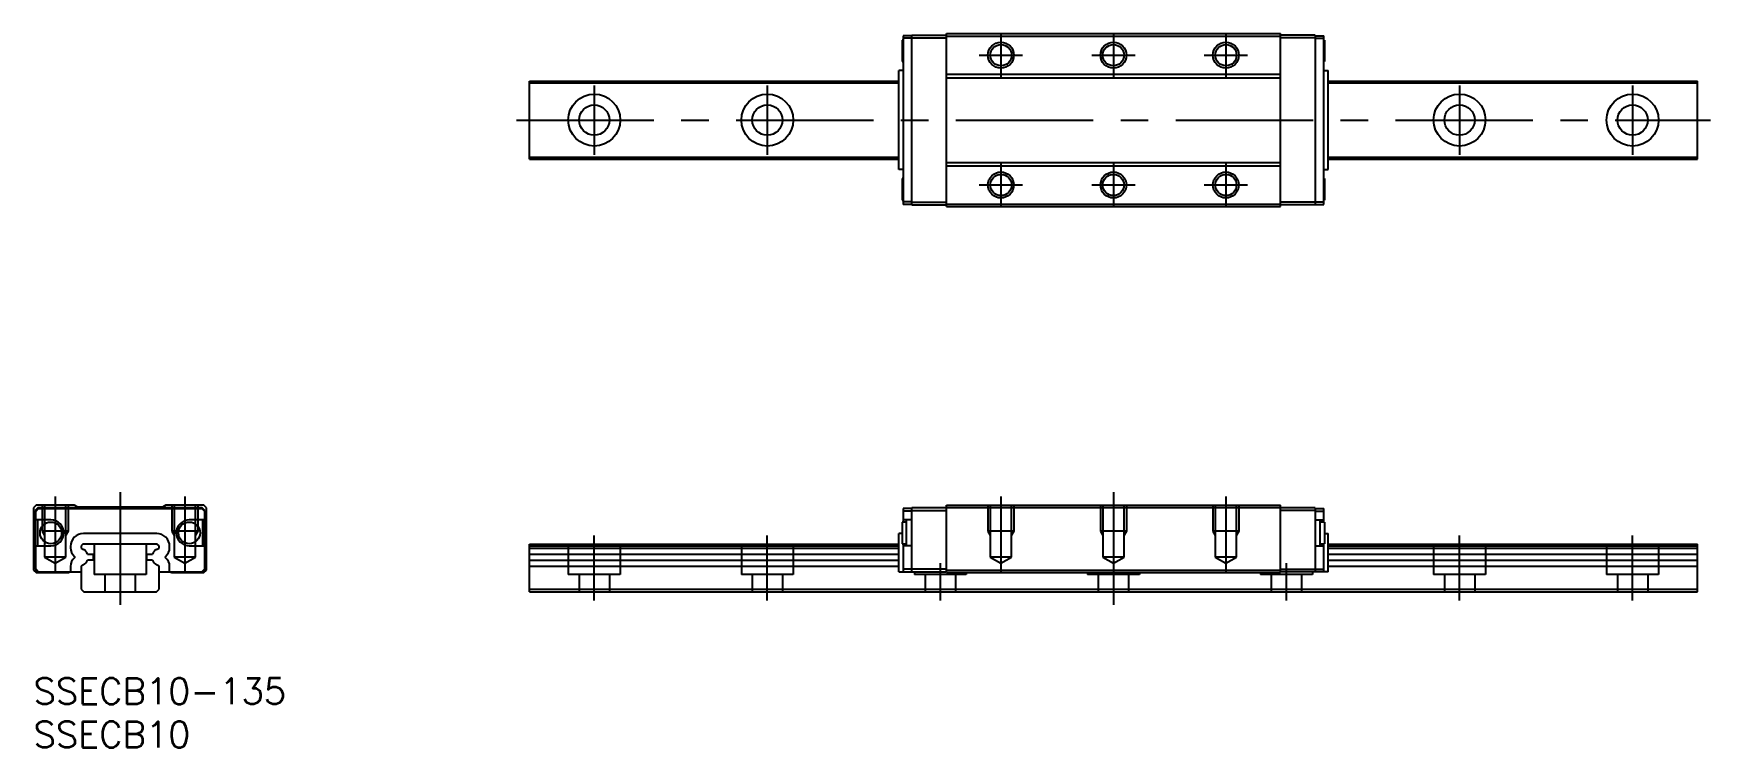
# Model space of a CAD drawing. Extents: x 0 to 194, y -8 to 74.
import ezdxf

# ---------------------------------------------------------------- set-up
doc = ezdxf.new("R2010")
doc.units = 0
doc.header["$LTSCALE"] = 0.5
doc.linetypes.add('CENTER', pattern=[50.8, 31.75, -6.35, 6.35, -6.35])
doc.linetypes.add('DASHED', pattern=[19.05, 12.7, -6.35])
for name, color, linetype in [('MSM_CENTER', 1, 'CENTER'), ('MSM_CONTINUOUS', 7, 'CONTINUOUS'), ('MSM_DASHED', 4, 'DASHED'), ('MSM_NARROW', 5, 'CONTINUOUS'), ('MSM_PART_NUMBER', 7, 'CONTINUOUS')]:
    doc.layers.add(name, color=color, linetype=linetype)
doc.styles.get("Standard").update_dxf_attribs({"font": 'txt.shx', "height": 1, "bigfont": 'bigfont.shx'})

# ---------------------------------------------------------------- blocks, each defined once
blk = doc.blocks.new('*U2')
at = {"layer": 'MSM_PART_NUMBER'}
blk.add_text('SSECB10-135', height=3, dxfattribs=at).set_placement((0, -3))
blk = doc.blocks.new('*U3')
at = {"layer": 'MSM_PART_NUMBER'}
blk.add_text('SSECB10', height=3, dxfattribs=at).set_placement((0, -8))

msp = doc.modelspace()

# ---------------------------------------------------------------- linework, layer by layer
at = {"layer": 'MSM_CENTER'}
for p, q in [((111.8, 74.5), (111.8, 69.5)), ((124.8, 74.5), (124.8, 69.5)), ((137.8, 74.5), (137.8, 69.5)), ((109.3, 72), (114.3, 72)), ((122.3, 72), (127.3, 72)), ((135.3, 72), (140.3, 72)), ((64.8, 68.5), (64.8, 60.5)), ((84.8, 68.5), (84.8, 60.5)), ((164.8, 68.5), (164.8, 60.5)), ((184.8, 68.5), (184.8, 60.5)), ((55.8, 64.5), (193.8, 64.5)), ((111.8, 59.5), (111.8, 54.5)), ((124.8, 59.5), (124.8, 54.5)), ((137.8, 59.5), (137.8, 54.5)), ((109.3, 57), (114.3, 57)), ((122.3, 57), (127.3, 57)), ((135.3, 57), (140.3, 57)), ((10, 21.5), (10, 8.5)), ((124.8, 21.5), (124.8, 8.5)), ((2.5, 21), (2.5, 12.29)), ((17.5, 21), (17.5, 12.29)), ((111.8, 21), (111.8, 12.29)), ((137.8, 21), (137.8, 12.29)), ((64.8, 9), (64.8, 16.5)), ((84.8, 9), (84.8, 16.5)), ((164.8, 9), (164.8, 16.5)), ((184.8, 9), (184.8, 16.5)), ((104.8, 9), (104.8, 13.3)), ((144.8, 9), (144.8, 13.3))]:
    msp.add_line(p, q, dxfattribs=at)
at = {"layer": 'MSM_CONTINUOUS'}
for p, q in [((100.4, 73.75), (100.4, 71.25)), ((100.5, 73.75), (100.4, 73.75)), ((101.5, 74.25), (100.5, 74.25)), ((100.5, 74.25), (100.5, 54.75)), ((101.5, 73.95), (100.5, 73.95)), ((101.5, 74.3), (105.5, 74.3)), ((101.5, 54.7), (101.5, 74.3)), ((101.5, 74), (105.5, 74)), ((105.5, 54.5), (105.5, 74.5)), ((105.5, 74.5), (144.1, 74.5)), ((105.5, 74.2), (144.1, 74.2)), ((144.1, 54.5), (144.1, 74.5)), ((148.1, 74.3), (144.1, 74.3)), ((148.1, 74), (144.1, 74)), ((148.1, 74.3), (148.1, 54.7)), ((148.1, 74.25), (149.1, 74.25)), ((148.1, 73.95), (149.1, 73.95)), ((149.1, 54.75), (149.1, 74.25)), ((149.2, 73.75), (149.1, 73.75)), ((149.2, 73.75), (149.2, 71.25)), ((100.5, 70.23), (100, 70.23)), ((100, 58.77), (100, 70.23)), ((100.4, 71.25), (100.5, 71.25)), ((105.5, 69.8), (144.1, 69.8)), ((149.1, 71.25), (149.2, 71.25)), ((149.1, 70.23), (149.6, 70.23)), ((149.6, 58.77), (149.6, 70.23)), ((57.3, 60), (57.3, 69)), ((57.3, 69), (100, 69)), ((57.3, 68.8), (100, 68.8)), ((105.5, 69.4), (144.1, 69.4)), ((149.6, 69), (192.3, 69)), ((149.6, 68.8), (192.3, 68.8)), ((192.3, 60), (192.3, 69)), ((57.3, 60.2), (100, 60.2)), ((149.6, 60.2), (192.3, 60.2)), ((57.3, 60), (100, 60)), ((100.5, 58.77), (100, 58.77)), ((105.5, 59.6), (144.1, 59.6)), ((105.5, 59.2), (144.1, 59.2)), ((149.1, 58.77), (149.6, 58.77)), ((149.6, 60), (192.3, 60)), ((100.4, 57.75), (100.4, 55.25)), ((100.5, 57.75), (100.4, 57.75)), ((149.2, 57.75), (149.1, 57.75)), ((149.2, 57.75), (149.2, 55.25)), ((100.4, 55.25), (100.5, 55.25)), ((101.5, 55.05), (100.5, 55.05)), ((101.5, 54.75), (100.5, 54.75)), ((101.5, 55), (105.5, 55)), ((101.5, 54.7), (105.5, 54.7)), ((105.5, 54.8), (144.1, 54.8)), ((105.5, 54.5), (144.1, 54.5)), ((148.1, 55), (144.1, 55)), ((148.1, 54.7), (144.1, 54.7)), ((148.1, 55.05), (149.1, 55.05)), ((148.1, 54.75), (149.1, 54.75)), ((149.1, 55.25), (149.2, 55.25)), ((0.3, 20), (0, 19.7)), ((0, 19.7), (0, 12.5)), ((0.5, 19.7), (0.2, 19.4)), ((0.2, 19.4), (0.2, 12.6)), ((0.25, 19.3), (0.55, 19.6)), ((4.7, 20), (0.3, 20)), ((19.5, 19.7), (0.5, 19.7)), ((0.55, 19.6), (19.45, 19.6)), ((5.1, 19.75), (4.7, 20)), ((14.9, 19.75), (5.1, 19.75)), ((15.3, 20), (14.9, 19.75)), ((19.7, 20), (15.3, 20)), ((19.45, 19.6), (19.75, 19.3)), ((19.8, 19.4), (19.5, 19.7)), ((20, 19.7), (19.7, 20)), ((19.8, 12.6), (19.8, 19.4)), ((20, 12.5), (20, 19.7)), ((100.5, 19.6), (100.5, 18.05)), ((101.5, 19.6), (100.5, 19.6)), ((101.5, 12.3), (101.5, 19.7)), ((148.1, 19.7), (101.5, 19.7)), ((101.5, 19.4), (105.5, 19.4)), ((105.5, 20), (144.1, 20)), ((105.5, 12.2), (105.5, 20)), ((144.1, 12.2), (144.1, 20)), ((148.1, 19.4), (144.1, 19.4)), ((148.1, 19.7), (148.1, 12.3)), ((148.1, 19.6), (149.1, 19.6)), ((149.1, 18.05), (149.1, 19.6)), ((0.25, 18.3), (0.25, 19.3)), ((2, 18.3), (0.25, 18.3)), ((0.45, 18.3), (0.45, 15.3)), ((19.75, 18.3), (18, 18.3)), ((19.55, 15.3), (19.55, 18.3)), ((19.75, 19.3), (19.75, 18.3)), ((100.9, 18.05), (100.4, 18.05)), ((100.4, 18.05), (100.4, 15.55)), ((101.5, 19.3), (100.5, 19.3)), ((101.5, 18.3), (100.5, 18.3)), ((100.9, 15.3), (100.9, 18.3)), ((148.1, 19.3), (149.1, 19.3)), ((148.1, 18.3), (149.1, 18.3)), ((148.7, 15.3), (148.7, 18.3)), ((149.2, 18.05), (148.7, 18.05)), ((149.2, 18.05), (149.2, 15.55)), ((14.23, 16.73), (5.77, 16.73)), ((100.4, 16.73), (100, 16.73)), ((100, 12.3), (100, 16.73)), ((100.4, 15.55), (100.9, 15.55)), ((100.5, 15.55), (100.5, 12.3)), ((148.7, 15.55), (149.2, 15.55)), ((149.1, 12.3), (149.1, 15.55)), ((149.2, 16.73), (149.6, 16.73)), ((149.6, 12.3), (149.6, 16.73)), ((0.25, 15.3), (2, 15.3)), ((0.25, 12.6), (0.25, 15.3)), ((4.27, 15.23), (4.27, 15.08)), ((5.7, 15.5), (5.5, 15.3)), ((5.5, 15.3), (5.5, 15.04)), ((5.5, 15.04), (5.78, 14.88)), ((14.3, 15.5), (5.7, 15.5)), ((6.25, 14.35), (6.9, 14.35)), ((6.9, 13.65), (6.25, 13.65)), ((6.9, 14.35), (6.9, 13.65)), ((13.1, 13.65), (13.1, 14.35)), ((13.1, 14.35), (13.75, 14.35)), ((13.75, 13.65), (13.1, 13.65)), ((14.22, 14.88), (14.5, 15.04)), ((14.5, 15.3), (14.3, 15.5)), ((14.5, 15.04), (14.5, 15.3)), ((15.73, 15.08), (15.73, 15.23)), ((18, 15.3), (19.75, 15.3)), ((19.75, 15.3), (19.75, 12.6)), ((57.3, 15.5), (100, 15.5)), ((57.3, 10), (57.3, 15.5)), ((57.3, 15.3), (100, 15.3)), ((57.3, 15.04), (100, 15.04)), ((57.3, 14.35), (100, 14.35)), ((57.3, 13.65), (100, 13.65)), ((101.5, 15.3), (100.5, 15.3)), ((148.1, 15.3), (149.1, 15.3)), ((149.6, 15.5), (192.3, 15.5)), ((149.6, 15.3), (192.3, 15.3)), ((149.6, 15.04), (192.3, 15.04)), ((149.6, 14.35), (192.3, 14.35)), ((149.6, 13.65), (192.3, 13.65)), ((192.3, 10), (192.3, 15.5)), ((0, 12.5), (0.3, 12.2)), ((0.2, 12.6), (0.5, 12.3)), ((0.55, 12.3), (0.25, 12.6)), ((0.3, 12.2), (4.03, 12.2)), ((0.5, 12.3), (5.5, 12.3)), ((4.03, 12.2), (4.24, 12.3)), ((4.27, 12.92), (4.27, 12.3)), ((5.78, 13.12), (5.5, 12.96)), ((5.5, 12.96), (5.5, 10.3)), ((14.5, 12.96), (14.22, 13.12)), ((14.5, 10.3), (14.5, 12.96)), ((14.5, 12.3), (19.5, 12.3)), ((15.73, 12.3), (15.73, 12.92)), ((15.76, 12.3), (15.97, 12.2)), ((15.97, 12.2), (19.7, 12.2)), ((19.75, 12.6), (19.45, 12.3)), ((19.5, 12.3), (19.8, 12.6)), ((19.7, 12.2), (20, 12.5)), ((57.3, 12.96), (100, 12.96)), ((100, 12.3), (105.45, 12.3)), ((105.5, 12.6), (100.5, 12.6)), ((105.45, 12.3), (105.45, 12.35)), ((105.45, 12.35), (105.5, 12.35)), ((105.5, 12.5), (144.1, 12.5)), ((105.5, 12.2), (144.1, 12.2)), ((144.1, 12.6), (149.1, 12.6)), ((144.15, 12.35), (144.1, 12.35)), ((144.15, 12.35), (144.15, 12.3)), ((149.6, 12.3), (144.15, 12.3)), ((149.6, 12.96), (192.3, 12.96)), ((5.5, 10.3), (5.8, 10)), ((5.8, 10), (14.2, 10)), ((14.2, 10), (14.5, 10.3)), ((57.3, 10.3), (192.3, 10.3)), ((57.3, 10), (192.3, 10))]:
    msp.add_line(p, q, dxfattribs=at)
for centre, radius in [((111.8, 72), 1.23), ((124.8, 72), 1.23), ((137.8, 72), 1.23), ((64.8, 64.5), 3), ((64.8, 64.5), 1.75), ((84.8, 64.5), 3), ((84.8, 64.5), 1.75), ((164.8, 64.5), 3), ((164.8, 64.5), 1.75), ((184.8, 64.5), 3), ((184.8, 64.5), 1.75), ((111.8, 57), 1.23), ((124.8, 57), 1.23), ((137.8, 57), 1.23), ((2, 16.8), 1.25), ((18, 16.8), 1.25)]:
    msp.add_circle(centre, radius, dxfattribs=at)
for centre, radius, start, end in [((2, 16.8), 1.5, 270, 90), ((18, 16.8), 1.5, 90, 270), ((5.77, 15.23), 1.5, 90, 180), ((14.23, 15.23), 1.5, 0, 90), ((5.57, 15.08), 1.3, 180, 230.7306), ((5.57, 12.92), 1.3, 129.2694, 180), ((4.68, 14), 0.1, 309.2694, 50.7306), ((5.23, 13.93), 1.1, 22.4464, 60.0031), ((5.23, 14.07), 1.1, 299.9969, 337.5536), ((14.77, 13.93), 1.1, 119.9969, 157.5536), ((14.77, 14.07), 1.1, 202.4464, 240.0031), ((15.32, 14), 0.1, 129.2694, 230.7306), ((14.43, 15.08), 1.3, 309.2694, 0), ((14.43, 12.92), 1.3, 0, 50.7306)]:
    msp.add_arc(centre, radius, start, end, dxfattribs=at)
at = {"layer": 'MSM_DASHED'}
for p, q in [((1, 20), (1, 17)), ((1.27, 20), (1.27, 14)), ((3.73, 14), (3.73, 20)), ((4, 20), (4, 17)), ((16, 20), (16, 17)), ((16.27, 20), (16.27, 14)), ((18.73, 14), (18.73, 20)), ((19, 20), (19, 17)), ((110.3, 20), (110.3, 17)), ((110.57, 20), (110.57, 14)), ((113.03, 14), (113.03, 20)), ((113.3, 20), (113.3, 17)), ((123.3, 20), (123.3, 17)), ((123.57, 20), (123.57, 14)), ((126.03, 14), (126.03, 20)), ((126.3, 20), (126.3, 17)), ((136.3, 20), (136.3, 17)), ((136.57, 20), (136.57, 14)), ((139.03, 14), (139.03, 20)), ((139.3, 20), (139.3, 17)), ((1, 17), (1.27, 16.53)), ((4, 17), (1, 17)), ((4, 17), (3.73, 16.53)), ((16, 17), (16.27, 16.53)), ((19, 17), (16, 17)), ((19, 17), (18.73, 16.53)), ((110.3, 17), (110.57, 16.53)), ((113.3, 17), (110.3, 17)), ((113.3, 17), (113.03, 16.53)), ((123.3, 17), (123.57, 16.53)), ((126.3, 17), (123.3, 17)), ((126.3, 17), (126.03, 16.53)), ((136.3, 17), (136.57, 16.53)), ((139.3, 17), (136.3, 17)), ((139.3, 17), (139.03, 16.53)), ((1.27, 14), (2.5, 13.29)), ((3.73, 14), (1.27, 14)), ((2.5, 13.29), (3.73, 14)), ((7, 15.5), (7, 12)), ((13, 15.5), (13, 12)), ((16.27, 14), (17.5, 13.29)), ((18.73, 14), (16.27, 14)), ((17.5, 13.29), (18.73, 14)), ((61.8, 15.5), (61.8, 12)), ((67.8, 15.5), (67.8, 12)), ((81.8, 15.5), (81.8, 12)), ((87.8, 15.5), (87.8, 12)), ((110.57, 14), (111.8, 13.29)), ((113.03, 14), (110.57, 14)), ((111.8, 13.29), (113.03, 14)), ((123.57, 14), (124.8, 13.29)), ((126.03, 14), (123.57, 14)), ((124.8, 13.29), (126.03, 14)), ((136.57, 14), (137.8, 13.29)), ((139.03, 14), (136.57, 14)), ((137.8, 13.29), (139.03, 14)), ((161.8, 15.5), (161.8, 12)), ((167.8, 15.5), (167.8, 12)), ((181.8, 15.5), (181.8, 12)), ((187.8, 15.5), (187.8, 12)), ((13, 12), (7, 12)), ((8.25, 12), (8.25, 10)), ((11.75, 12), (11.75, 10)), ((67.8, 12), (61.8, 12)), ((63.05, 12), (63.05, 10)), ((66.55, 12), (66.55, 10)), ((87.8, 12), (81.8, 12)), ((83.05, 12), (83.05, 10)), ((86.55, 12), (86.55, 10)), ((101.8, 12.3), (101.8, 12)), ((107.8, 12), (101.8, 12)), ((103.05, 12), (103.05, 10)), ((106.55, 12), (106.55, 10)), ((107.8, 12.2), (107.8, 12)), ((121.8, 12.2), (121.8, 12)), ((127.8, 12), (121.8, 12)), ((123.05, 12), (123.05, 10)), ((126.55, 12), (126.55, 10)), ((127.8, 12.2), (127.8, 12)), ((141.8, 12.2), (141.8, 12)), ((147.8, 12), (141.8, 12)), ((143.05, 12), (143.05, 10)), ((146.55, 12), (146.55, 10)), ((147.8, 12.3), (147.8, 12)), ((167.8, 12), (161.8, 12)), ((163.05, 12), (163.05, 10)), ((166.55, 12), (166.55, 10)), ((187.8, 12), (181.8, 12)), ((183.05, 12), (183.05, 10)), ((186.55, 12), (186.55, 10))]:
    msp.add_line(p, q, dxfattribs=at)
at = {"layer": 'MSM_NARROW'}
for centre in [(111.8, 72), (124.8, 72), (137.8, 72), (111.8, 57), (124.8, 57), (137.8, 57)]:
    msp.add_circle(centre, 1.5, dxfattribs=at)

# ---------------------------------------------------------------- block references
at = {"layer": 'MSM_CONTINUOUS'}
for name in ['*U2', '*U3']:
    msp.add_blockref(name, (0, 0), dxfattribs=at)

doc.saveas('drawing.dxf')
